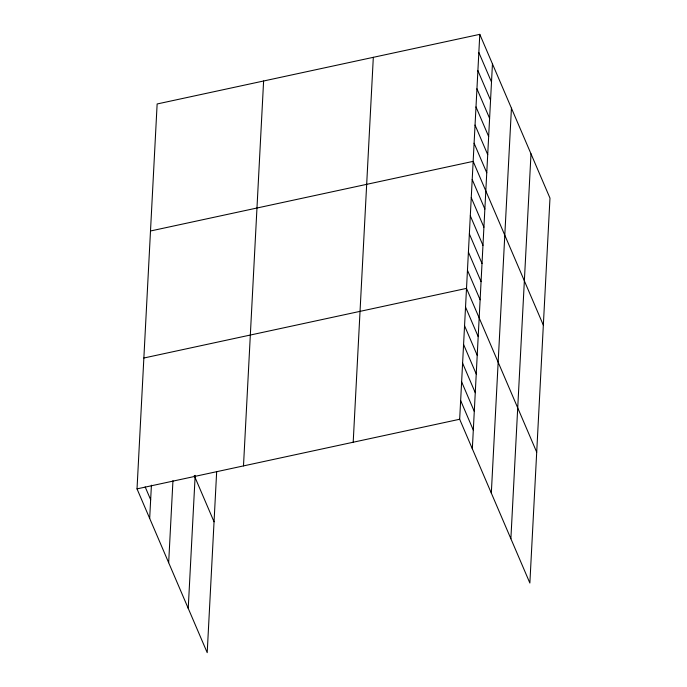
<?xml version="1.0" encoding="UTF-8"?>
<svg xmlns="http://www.w3.org/2000/svg" width="687" height="687" viewBox="0 0 687 687"><rect width="100%" height="100%" fill="white"/><g stroke="black" fill="none" stroke-linecap="round" stroke-linejoin="round"><path stroke-width="1.03" d="M216.671 471.617L207.208 652.65L137.022 488.878L157.134 103.969L479.792 34.35L549.978 198.122L529.866 583.031L459.672 419.259L479.792 34.35M149.68 518.419L151.415 485.185M168.667 562.713L172.952 480.66M188.229 608.356L195.177 475.352M243.49 465.906L263.61 80.997M353.195 442.23L373.316 57.322M472.33 448.8L492.45 63.891M491.317 493.094L511.437 108.185M510.879 538.737L530.999 153.828M150.496 230.987L473.154 161.368L543.34 325.14M143.858 358.013L466.507 288.385L536.702 452.158M137.022 488.878L459.672 419.259M478.839 52.495L491.506 82.036M477.894 70.641L490.552 100.182M476.941 88.786L489.608 118.327M475.997 106.932L488.655 136.473M475.043 125.077L487.71 154.618M474.099 143.222L486.757 172.763M472.201 179.513L484.867 209.054M471.256 197.658L483.914 227.199M470.303 215.804L482.97 245.345M469.358 233.949L482.016 263.49M468.405 252.095L481.072 281.636M467.461 270.24L480.119 299.781M465.537 307.08L478.195 336.63M464.558 325.775L477.216 355.325M463.579 344.479L476.246 374.02M462.6 363.174L475.267 392.715M461.63 381.869L474.288 411.41M460.651 400.564L473.309 430.105M194.249 475.584L214.052 521.785M145.172 486.92L150.659 499.724"/></g></svg>
